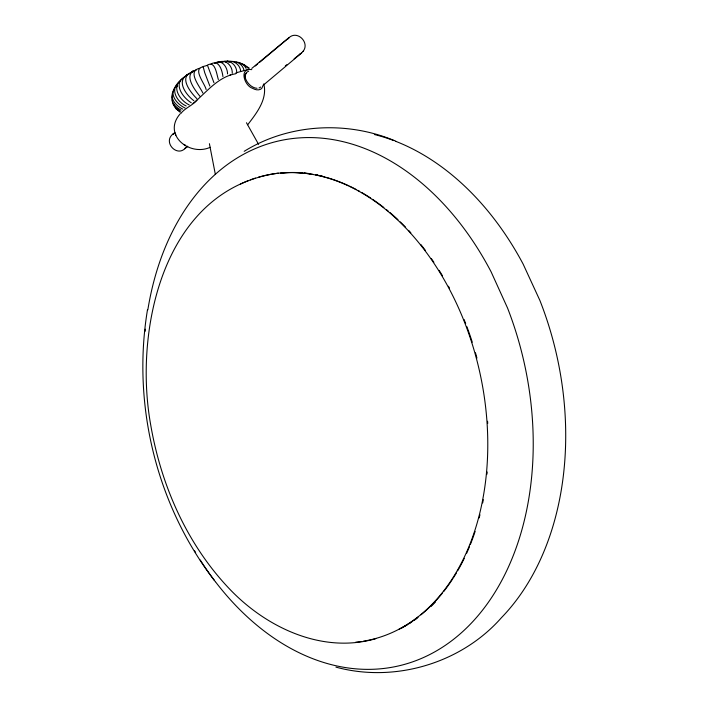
<?xml version="1.0" encoding="UTF-8"?>
<svg xmlns="http://www.w3.org/2000/svg" width="708" height="708" viewBox="0 0 708 708"><rect width="100%" height="100%" fill="white"/><g stroke="black" fill="none" stroke-linecap="round" stroke-linejoin="round"><path stroke-width="1.06" d="M172.38 100.12C171.956 105.182 176.177 108.731 180.142 111.032M244.623 77.579L245.313 74.535L246.446 73.384M147.512 309.6C131.75 404.418 156.379 505.733 215.418 581.79M207.037 65.419C215.241 59.702 216.657 74.544 218.365 79.544M172.389 95.483C169.929 102.076 175.965 107.315 181.124 110.138M263.553 84.464L261.703 88.482A13.098 8.124 52.3 0 1 252.446 88.27C244.154 85.544 238.8 67.614 251.791 69.623M302.909 51.542C310.21 43.126 297.741 29.957 289.174 37.533C276.607 47.693 264.243 58.118 251.782 68.41M174.133 89.792C168.3 97.633 175.788 105.758 182.779 109.12M180.009 114.023C162.256 134.688 189.417 156.698 210.196 147.308M176.434 85.615C167.938 93.925 176.965 104.182 185.053 108.032M186.062 147.211C177.681 158.866 160.973 141.149 174.407 133.016M247.72 124.732C256.508 113.218 267.704 99.288 263.783 83.836M264.376 84.261L301.413 53.153M287.439 39.418L289.174 37.533L271.907 52.047M301.183 53.41L303.157 51.277M180.788 113.581C184.717 108.067 193.434 105.173 197.647 99.297M187.514 146.202L184.638 148.742L187.744 146.459M214.427 63.428C221.684 58.357 227.569 67.357 227.551 73.924M271.137 52.693L259.332 62.561M255.252 65.968L257.703 63.924M180.027 81.402C169.115 88.527 176.814 101.961 186.213 105.97M192.992 103.501C206.276 92.571 217.834 76.791 235.755 73.747M174.478 133.069L172.637 134.547L174.655 133.281M285.315 65.915L286.82 64.702M294.156 58.791L296.298 57.074M296.9 56.596L301.21 53.25L299.263 54.498M186.363 75.269L188.248 74.26C175.363 80.606 186.257 95.093 193.806 100.66M210.949 64.047C219.055 59.038 222.241 70.818 222.931 76.597M182.85 78.597C170.221 85.765 179.522 100.359 189.222 104.917M218.002 62.773C225.321 58.1 232.799 66.003 232.242 73.349M244.189 151.326C289.076 123.466 347.416 120.581 395.799 141.166M187.08 74.889L189.523 73.694M248.658 71.181C240.932 74.305 247.428 84.296 252.499 86.845A11.47 7.115 52.3 0 0 257.048 88.261M186.832 75.685C171.77 81.951 181.965 97.031 191.284 102.802M222.064 62.038C229.454 58.525 237.499 65.481 236.605 73.145M235.888 72.88L247.827 69.588M225.374 61.897L226.197 61.649M228.392 62.012L229.33 61.773M222.754 61.791L224.719 61.41L223.454 61.658M375.789 638.687C322.857 653.962 267.518 628.146 230.817 590.286C187.363 545.346 161.159 485.865 150.662 424.676C133.458 328.786 164.035 188.877 278.341 173.15M227.029 61.499C233.419 59.782 240.543 64.782 240.605 71.499M193.16 71.685C177.54 75.942 190.434 92.35 196.753 98.527M230.702 74.836L229.834 75.119M230.286 61.631C236.074 60.463 242.879 64.154 243.924 70.198M219.613 62.092L220.188 62.083L217.745 62.145M196.355 69.915C182.195 73.712 194.966 90.235 200.099 96.447M236.012 62.074C240.127 62.189 244.331 64.49 246.057 68.331M239.587 63.083L244.225 64.614L248.278 68.313M335.928 667.122C394.577 683.096 461.174 663.405 501.397 617.739A270.598 195.266 77.1 0 0 539.859 300.378L523.124 264.057A270.598 195.266 77.1 0 0 395.869 141.379M199.78 68.287C186.408 70.835 200.32 87.208 202.851 93.022M243.959 64.897L249.375 68.216M179.841 111.74L175.973 108.784L173.929 105.014M180.248 112.227L176.69 108.758M203.373 66.791C191.735 68.34 205.232 84.163 206.125 89.571M246.455 122.749L258.588 144.361M209.851 86.049L204.745 72.756L203.108 66.525L207.506 65.375L213.958 82.721M175.31 132.945L175.805 135.237M209.409 143.706L215.365 174.478M173.664 103.819L173.779 104.421M215.772 582.188A269.226 190.142 77.2 0 0 464.616 629.837A269.226 190.142 77.2 0 0 507.539 308.015L491.113 271.845A269.226 190.142 77.2 0 0 293.776 138.405A269.226 190.142 77.2 0 0 147.83 309.874M214.471 580.48A269.226 190.142 77.2 0 1 200.249 560.037M195.638 552.603A269.226 190.142 77.2 0 1 194.514 550.718M145.113 331.317A269.226 190.142 77.2 0 1 145.326 329.158M374.382 134.511A270.598 195.266 77.1 0 1 393.825 140.591M185.425 145.184A12.293 8.213 51.2 0 1 183.691 144.423M260.606 87.031A11.47 7.115 52.3 0 1 259.022 87.969M361.133 641.536A238.074 165.796 77.3 0 1 355.708 642.183M240.428 184.098A238.074 165.796 77.3 0 1 248.331 180.646M250.34 179.876A238.074 165.796 77.3 0 1 255.446 178.106M258.535 177.159A238.074 165.796 77.3 0 1 479.528 371.196A238.074 165.796 77.3 0 1 363.31 641.209M281.846 173.009A237.729 165.805 77.2 0 1 302.121 172.832M304.29 173.018A237.729 165.805 77.2 0 1 310.538 173.752M315.786 174.619A237.729 165.805 77.2 0 1 317.892 175.026M319.998 175.469A237.729 165.805 77.2 0 1 322.113 175.947M435.544 601.853A237.729 165.805 77.2 0 1 430.933 606.508M417.074 618.252A237.729 165.805 77.2 0 1 414.446 620.146M411.773 621.96A237.729 165.805 77.2 0 1 409.082 623.704M407.277 624.81A237.729 165.805 77.2 0 1 400.87 628.43M280.572 173.062A237.968 165.805 77.3 0 1 303.015 173.071M304.051 173.168A237.968 165.805 77.3 0 1 313.458 174.478M315.556 174.876A237.968 165.805 77.3 0 1 325.06 177.08M326.114 177.372A237.968 165.805 77.3 0 1 348.442 185.629M349.451 186.098A237.968 165.805 77.3 0 1 355.956 189.346M357.814 190.337A237.968 165.805 77.3 0 1 359.673 191.355M361.522 192.408A237.968 165.805 77.3 0 1 370.726 198.072M372.541 199.293A237.968 165.805 77.3 0 1 383.842 207.541M386.418 209.603A237.968 165.805 77.3 0 1 388.126 211.002M389.825 212.435A237.968 165.805 77.3 0 1 397.967 219.71M400.277 221.914A237.968 165.805 77.3 0 1 405.596 227.224M408.596 230.374A237.968 165.805 77.3 0 1 410.817 232.79M420.738 244.419A237.968 165.805 77.3 0 1 425.455 250.473M431.34 258.57A237.968 165.805 77.3 0 1 433.88 262.27M439.164 270.376A237.968 165.805 77.3 0 1 442.518 275.863M448.43 286.236A237.968 165.805 77.3 0 1 449.465 288.156M464.076 319.494A237.968 165.805 77.3 0 1 465.678 323.547M466.846 326.609A237.968 165.805 77.3 0 1 472.263 342.185M475.457 352.77A237.968 165.805 77.3 0 1 476.935 358.098M487.573 421.26A237.968 165.805 77.3 0 1 487.724 423.437M487.175 471.997A237.968 165.805 77.3 0 1 486.971 474.156M483.307 499.68A237.968 165.805 77.3 0 1 482.661 502.954M479.962 514.769A237.968 165.805 77.3 0 1 479.139 517.92M475.121 531.416A237.968 165.805 77.3 0 1 470.324 544.602M469.519 546.576A237.968 165.805 77.3 0 1 466.616 553.32M464.289 558.293A237.968 165.805 77.3 0 1 457.642 570.843M456.554 572.692A237.968 165.805 77.3 0 1 453.217 578.109M452.651 578.985A237.968 165.805 77.3 0 1 443.571 591.684M442.199 593.384A237.968 165.805 77.3 0 1 420.941 614.827M418.481 616.783A237.968 165.805 77.3 0 1 398.754 629.43M177.496 84.659L176.841 86.774L177.496 84.659M193.036 71.012L191.107 72.508L193.036 71.012M229.551 61.72L227.197 61.242L229.551 61.72"/></g></svg>
